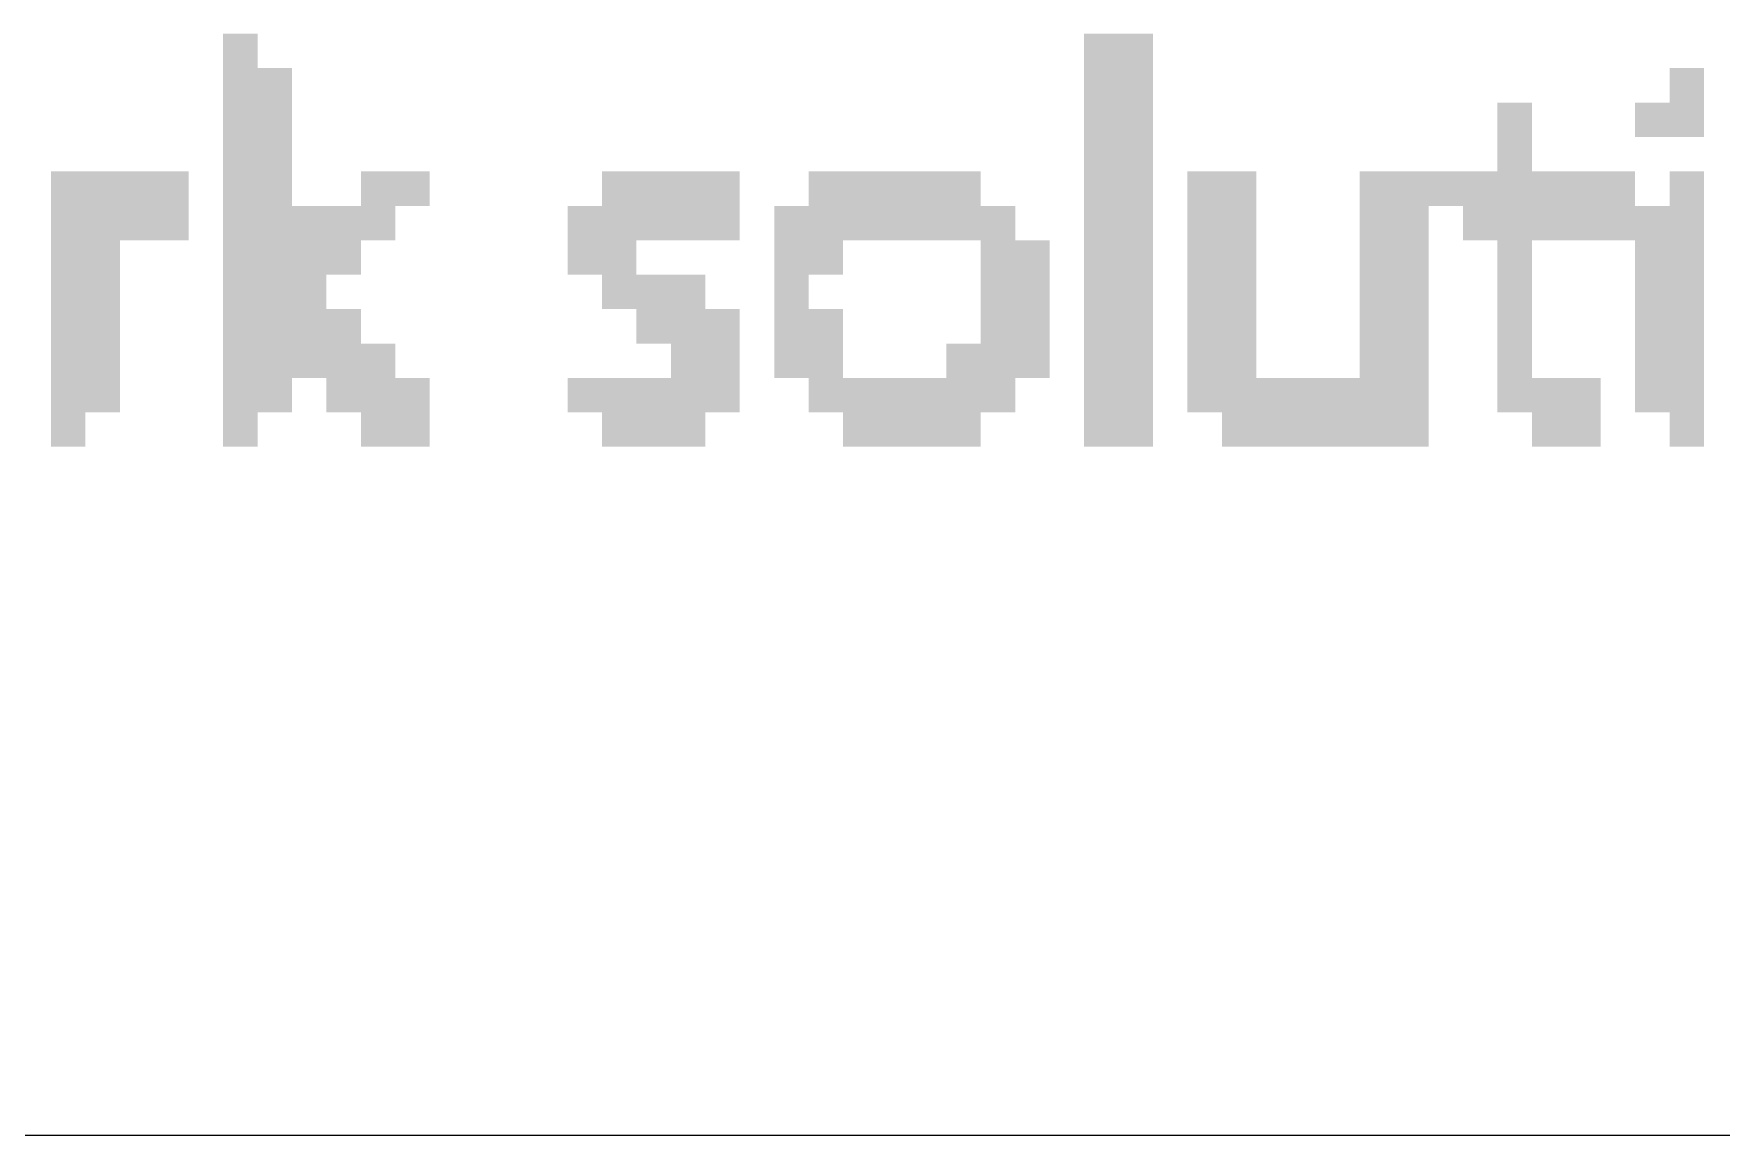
# Paper-space layout '01 Plans' of a CAD drawing. Header units: millimetres. Extents: x 5 to 415, y 7 to 290.
# Drawn here: x 382.2 to 392, y 62 to 68.4 of the extents above; entities that cross this region are included whole.
import ezdxf

# ---------------------------------------------------------------- set-up
doc = ezdxf.new("R2010")
doc.units = ezdxf.units.MM
doc.layers.add('BRANDING', color=7, linetype='Continuous')
doc.layers.add('SHEET', color=7, linetype='Continuous')

# ---------------------------------------------------------------- blocks, each defined once
blk = doc.blocks.new('SHEET_01')
at = {"layer": 'BRANDING'}
for points in [[(383.3, 68.4), (383.5, 68.4), (383.3, 68.2), (383.5, 68.2)], [(388.3, 68.4), (388.5, 68.4), (388.3, 68.2), (388.5, 68.2)], [(388.5, 68.4), (388.7, 68.4), (388.5, 68.2), (388.7, 68.2)], [(383.3, 68.2), (383.5, 68.2), (383.3, 68), (383.5, 68)], [(383.5, 68.2), (383.7, 68.2), (383.5, 68), (383.7, 68)], [(388.3, 68.2), (388.5, 68.2), (388.3, 68), (388.5, 68)], [(388.5, 68.2), (388.7, 68.2), (388.5, 68), (388.7, 68)], [(391.7, 68.2), (391.9, 68.2), (391.7, 68), (391.9, 68)], [(383.3, 68), (383.5, 68), (383.3, 67.8), (383.5, 67.8)], [(383.5, 68), (383.7, 68), (383.5, 67.8), (383.7, 67.8)], [(388.3, 68), (388.5, 68), (388.3, 67.8), (388.5, 67.8)], [(388.5, 68), (388.7, 68), (388.5, 67.8), (388.7, 67.8)], [(390.7, 68), (390.9, 68), (390.7, 67.8), (390.9, 67.8)], [(391.5, 68), (391.7, 68), (391.5, 67.8), (391.7, 67.8)], [(391.7, 68), (391.9, 68), (391.7, 67.8), (391.9, 67.8)], [(383.3, 67.8), (383.5, 67.8), (383.3, 67.6), (383.5, 67.6)], [(383.5, 67.8), (383.7, 67.8), (383.5, 67.6), (383.7, 67.6)], [(388.3, 67.8), (388.5, 67.8), (388.3, 67.6), (388.5, 67.6)], [(388.5, 67.8), (388.7, 67.8), (388.5, 67.6), (388.7, 67.6)], [(390.7, 67.8), (390.9, 67.8), (390.7, 67.6), (390.9, 67.6)], [(382.3, 67.6), (382.5, 67.6), (382.3, 67.4), (382.5, 67.4)], [(382.5, 67.6), (382.7, 67.6), (382.5, 67.4), (382.7, 67.4)], [(382.7, 67.6), (382.9, 67.6), (382.7, 67.4), (382.9, 67.4)], [(382.9, 67.6), (383.1, 67.6), (382.9, 67.4), (383.1, 67.4)], [(383.3, 67.6), (383.5, 67.6), (383.3, 67.4), (383.5, 67.4)], [(383.5, 67.6), (383.7, 67.6), (383.5, 67.4), (383.7, 67.4)], [(384.1, 67.6), (384.3, 67.6), (384.1, 67.4), (384.3, 67.4)], [(384.3, 67.6), (384.5, 67.6), (384.3, 67.4), (384.5, 67.4)], [(385.5, 67.6), (385.7, 67.6), (385.5, 67.4), (385.7, 67.4)], [(385.7, 67.6), (386.1, 67.6), (385.7, 67.4), (386.1, 67.4)], [(386.1, 67.6), (386.3, 67.6), (386.1, 67.4), (386.3, 67.4)], [(386.7, 67.6), (386.9, 67.6), (386.7, 67.4), (386.9, 67.4)], [(386.9, 67.6), (387.5, 67.6), (386.9, 67.4), (387.5, 67.4)], [(387.5, 67.6), (387.7, 67.6), (387.5, 67.4), (387.7, 67.4)], [(388.3, 67.6), (388.5, 67.6), (388.3, 67.4), (388.5, 67.4)], [(388.5, 67.6), (388.7, 67.6), (388.5, 67.4), (388.7, 67.4)], [(388.9, 67.6), (389.3, 67.6), (388.9, 67.4), (389.3, 67.4)], [(389.9, 67.6), (390.1, 67.6), (389.9, 67.4), (390.1, 67.4)], [(390.1, 67.6), (390.5, 67.6), (390.1, 67.4), (390.5, 67.4)], [(390.5, 67.6), (390.7, 67.6), (390.5, 67.4), (390.7, 67.4)], [(390.7, 67.6), (390.9, 67.6), (390.7, 67.4), (390.9, 67.4)], [(390.9, 67.6), (391.3, 67.6), (390.9, 67.4), (391.3, 67.4)], [(391.3, 67.6), (391.5, 67.6), (391.3, 67.4), (391.5, 67.4)], [(391.7, 67.6), (391.9, 67.6), (391.7, 67.4), (391.9, 67.4)], [(382.3, 67.4), (382.7, 67.4), (382.3, 67.2), (382.7, 67.2)], [(382.7, 67.4), (382.9, 67.4), (382.7, 67.2), (382.9, 67.2)], [(382.9, 67.4), (383.1, 67.4), (382.9, 67.2), (383.1, 67.2)], [(383.3, 67.4), (383.5, 67.4), (383.3, 67.2), (383.5, 67.2)], [(383.5, 67.4), (383.9, 67.4), (383.5, 67.2), (383.9, 67.2)], [(383.9, 67.4), (384.1, 67.4), (383.9, 67.2), (384.1, 67.2)], [(384.1, 67.4), (384.3, 67.4), (384.1, 67.2), (384.3, 67.2)], [(385.3, 67.4), (385.5, 67.4), (385.3, 67.2), (385.5, 67.2)], [(385.5, 67.4), (385.7, 67.4), (385.5, 67.2), (385.7, 67.2)], [(385.7, 67.4), (385.9, 67.4), (385.7, 67.2), (385.9, 67.2)], [(385.9, 67.4), (386.1, 67.4), (385.9, 67.2), (386.1, 67.2)], [(386.1, 67.4), (386.3, 67.4), (386.1, 67.2), (386.3, 67.2)], [(386.5, 67.4), (386.7, 67.4), (386.5, 67.2), (386.7, 67.2)], [(386.7, 67.4), (386.9, 67.4), (386.7, 67.2), (386.9, 67.2)], [(386.9, 67.4), (387.1, 67.4), (386.9, 67.2), (387.1, 67.2)], [(387.1, 67.4), (387.5, 67.4), (387.1, 67.2), (387.5, 67.2)], [(387.5, 67.4), (387.9, 67.4), (387.5, 67.2), (387.9, 67.2)], [(388.3, 67.4), (388.5, 67.4), (388.3, 67.2), (388.5, 67.2)], [(388.5, 67.4), (388.7, 67.4), (388.5, 67.2), (388.7, 67.2)], [(388.9, 67.4), (389.1, 67.4), (388.9, 67.2), (389.1, 67.2)], [(389.1, 67.4), (389.3, 67.4), (389.1, 67.2), (389.3, 67.2)], [(389.9, 67.4), (390.1, 67.4), (389.9, 67.2), (390.1, 67.2)], [(390.1, 67.4), (390.3, 67.4), (390.1, 67.2), (390.3, 67.2)], [(390.5, 67.4), (390.7, 67.4), (390.5, 67.2), (390.7, 67.2)], [(390.7, 67.4), (390.9, 67.4), (390.7, 67.2), (390.9, 67.2)], [(390.9, 67.4), (391.7, 67.4), (390.9, 67.2), (391.7, 67.2)], [(391.7, 67.4), (391.9, 67.4), (391.7, 67.2), (391.9, 67.2)], [(382.3, 67.2), (382.5, 67.2), (382.3, 67), (382.5, 67)], [(382.5, 67.2), (382.7, 67.2), (382.5, 67), (382.7, 67)], [(383.3, 67.2), (383.5, 67.2), (383.3, 67), (383.5, 67)], [(383.5, 67.2), (383.7, 67.2), (383.5, 67), (383.7, 67)], [(383.7, 67.2), (383.9, 67.2), (383.7, 67), (383.9, 67)], [(383.9, 67.2), (384.1, 67.2), (383.9, 67), (384.1, 67)], [(385.3, 67.2), (385.5, 67.2), (385.3, 67), (385.5, 67)], [(385.5, 67.2), (385.7, 67.2), (385.5, 67), (385.7, 67)], [(386.5, 67.2), (386.7, 67.2), (386.5, 67), (386.7, 67)], [(386.7, 67.2), (386.9, 67.2), (386.7, 67), (386.9, 67)], [(387.7, 67.2), (387.9, 67.2), (387.7, 67), (387.9, 67)], [(387.9, 67.2), (388.1, 67.2), (387.9, 67), (388.1, 67)], [(388.3, 67.2), (388.5, 67.2), (388.3, 67), (388.5, 67)], [(388.5, 67.2), (388.7, 67.2), (388.5, 67), (388.7, 67)], [(388.9, 67.2), (389.1, 67.2), (388.9, 67), (389.1, 67)], [(389.1, 67.2), (389.3, 67.2), (389.1, 67), (389.3, 67)], [(389.9, 67.2), (390.1, 67.2), (389.9, 67), (390.1, 67)], [(390.1, 67.2), (390.3, 67.2), (390.1, 67), (390.3, 67)], [(390.7, 67.2), (390.9, 67.2), (390.7, 67), (390.9, 67)], [(391.5, 67.2), (391.7, 67.2), (391.5, 67), (391.7, 67)], [(391.7, 67.2), (391.9, 67.2), (391.7, 67), (391.9, 67)], [(382.3, 67), (382.5, 67), (382.3, 66.8), (382.5, 66.8)], [(382.5, 67), (382.7, 67), (382.5, 66.8), (382.7, 66.8)], [(383.3, 67), (383.9, 67), (383.3, 66.8), (383.9, 66.8)], [(385.5, 67), (385.7, 67), (385.5, 66.8), (385.7, 66.8)], [(385.7, 67), (385.9, 67), (385.7, 66.8), (385.9, 66.8)], [(385.9, 67), (386.1, 67), (385.9, 66.8), (386.1, 66.8)], [(386.5, 67), (386.7, 67), (386.5, 66.8), (386.7, 66.8)], [(387.7, 67), (388.1, 67), (387.7, 66.8), (388.1, 66.8)], [(388.3, 67), (388.5, 67), (388.3, 66.8), (388.5, 66.8)], [(388.5, 67), (388.7, 67), (388.5, 66.8), (388.7, 66.8)], [(388.9, 67), (389.1, 67), (388.9, 66.8), (389.1, 66.8)], [(389.1, 67), (389.3, 67), (389.1, 66.8), (389.3, 66.8)], [(389.9, 67), (390.1, 67), (389.9, 66.8), (390.1, 66.8)], [(390.1, 67), (390.3, 67), (390.1, 66.8), (390.3, 66.8)], [(390.7, 67), (390.9, 67), (390.7, 66.8), (390.9, 66.8)], [(391.5, 67), (391.7, 67), (391.5, 66.8), (391.7, 66.8)], [(391.7, 67), (391.9, 67), (391.7, 66.8), (391.9, 66.8)], [(382.3, 66.8), (382.5, 66.8), (382.3, 66.6), (382.5, 66.6)], [(382.5, 66.8), (382.7, 66.8), (382.5, 66.6), (382.7, 66.6)], [(383.3, 66.8), (383.5, 66.8), (383.3, 66.6), (383.5, 66.6)], [(383.5, 66.8), (383.7, 66.8), (383.5, 66.6), (383.7, 66.6)], [(383.7, 66.8), (383.9, 66.8), (383.7, 66.6), (383.9, 66.6)], [(383.9, 66.8), (384.1, 66.8), (383.9, 66.6), (384.1, 66.6)], [(385.7, 66.8), (385.9, 66.8), (385.7, 66.6), (385.9, 66.6)], [(385.9, 66.8), (386.1, 66.8), (385.9, 66.6), (386.1, 66.6)], [(386.1, 66.8), (386.3, 66.8), (386.1, 66.6), (386.3, 66.6)], [(386.5, 66.8), (386.7, 66.8), (386.5, 66.6), (386.7, 66.6)], [(386.7, 66.8), (386.9, 66.8), (386.7, 66.6), (386.9, 66.6)], [(387.7, 66.8), (388.1, 66.8), (387.7, 66.6), (388.1, 66.6)], [(388.3, 66.8), (388.5, 66.8), (388.3, 66.6), (388.5, 66.6)], [(388.5, 66.8), (388.7, 66.8), (388.5, 66.6), (388.7, 66.6)], [(388.9, 66.8), (389.1, 66.8), (388.9, 66.6), (389.1, 66.6)], [(389.1, 66.8), (389.3, 66.8), (389.1, 66.6), (389.3, 66.6)], [(389.9, 66.8), (390.1, 66.8), (389.9, 66.6), (390.1, 66.6)], [(390.1, 66.8), (390.3, 66.8), (390.1, 66.6), (390.3, 66.6)], [(390.7, 66.8), (390.9, 66.8), (390.7, 66.6), (390.9, 66.6)], [(391.5, 66.8), (391.7, 66.8), (391.5, 66.6), (391.7, 66.6)], [(391.7, 66.8), (391.9, 66.8), (391.7, 66.6), (391.9, 66.6)], [(382.3, 66.6), (382.5, 66.6), (382.3, 66.4), (382.5, 66.4)], [(382.5, 66.6), (382.7, 66.6), (382.5, 66.4), (382.7, 66.4)], [(383.3, 66.6), (383.5, 66.6), (383.3, 66.4), (383.5, 66.4)], [(383.5, 66.6), (383.7, 66.6), (383.5, 66.4), (383.7, 66.4)], [(383.7, 66.6), (383.9, 66.6), (383.7, 66.4), (383.9, 66.4)], [(383.9, 66.6), (384.1, 66.6), (383.9, 66.4), (384.1, 66.4)], [(384.1, 66.6), (384.3, 66.6), (384.1, 66.4), (384.3, 66.4)], [(385.9, 66.6), (386.1, 66.6), (385.9, 66.4), (386.1, 66.4)], [(386.1, 66.6), (386.3, 66.6), (386.1, 66.4), (386.3, 66.4)], [(386.5, 66.6), (386.9, 66.6), (386.5, 66.4), (386.9, 66.4)], [(387.5, 66.6), (387.7, 66.6), (387.5, 66.4), (387.7, 66.4)], [(387.7, 66.6), (387.9, 66.6), (387.7, 66.4), (387.9, 66.4)], [(387.9, 66.6), (388.1, 66.6), (387.9, 66.4), (388.1, 66.4)], [(388.3, 66.6), (388.5, 66.6), (388.3, 66.4), (388.5, 66.4)], [(388.5, 66.6), (388.7, 66.6), (388.5, 66.4), (388.7, 66.4)], [(388.9, 66.6), (389.3, 66.6), (388.9, 66.4), (389.3, 66.4)], [(389.9, 66.6), (390.1, 66.6), (389.9, 66.4), (390.1, 66.4)], [(390.1, 66.6), (390.3, 66.6), (390.1, 66.4), (390.3, 66.4)], [(390.7, 66.6), (390.9, 66.6), (390.7, 66.4), (390.9, 66.4)], [(391.5, 66.6), (391.7, 66.6), (391.5, 66.4), (391.7, 66.4)], [(391.7, 66.6), (391.9, 66.6), (391.7, 66.4), (391.9, 66.4)], [(382.3, 66.4), (382.5, 66.4), (382.3, 66.2), (382.5, 66.2)], [(382.5, 66.4), (382.7, 66.4), (382.5, 66.2), (382.7, 66.2)], [(383.3, 66.4), (383.5, 66.4), (383.3, 66.2), (383.5, 66.2)], [(383.5, 66.4), (383.7, 66.4), (383.5, 66.2), (383.7, 66.2)], [(383.9, 66.4), (384.1, 66.4), (383.9, 66.2), (384.1, 66.2)], [(384.1, 66.4), (384.3, 66.4), (384.1, 66.2), (384.3, 66.2)], [(384.3, 66.4), (384.5, 66.4), (384.3, 66.2), (384.5, 66.2)], [(385.3, 66.4), (385.5, 66.4), (385.3, 66.2), (385.5, 66.2)], [(385.5, 66.4), (385.7, 66.4), (385.5, 66.2), (385.7, 66.2)], [(385.7, 66.4), (385.9, 66.4), (385.7, 66.2), (385.9, 66.2)], [(385.9, 66.4), (386.1, 66.4), (385.9, 66.2), (386.1, 66.2)], [(386.1, 66.4), (386.3, 66.4), (386.1, 66.2), (386.3, 66.2)], [(386.7, 66.4), (386.9, 66.4), (386.7, 66.2), (386.9, 66.2)], [(386.9, 66.4), (387.1, 66.4), (386.9, 66.2), (387.1, 66.2)], [(387.1, 66.4), (387.3, 66.4), (387.1, 66.2), (387.3, 66.2)], [(387.3, 66.4), (387.5, 66.4), (387.3, 66.2), (387.5, 66.2)], [(387.5, 66.4), (387.7, 66.4), (387.5, 66.2), (387.7, 66.2)], [(387.7, 66.4), (387.9, 66.4), (387.7, 66.2), (387.9, 66.2)], [(388.3, 66.4), (388.5, 66.4), (388.3, 66.2), (388.5, 66.2)], [(388.5, 66.4), (388.7, 66.4), (388.5, 66.2), (388.7, 66.2)], [(388.9, 66.4), (389.1, 66.4), (388.9, 66.2), (389.1, 66.2)], [(389.1, 66.4), (389.3, 66.4), (389.1, 66.2), (389.3, 66.2)], [(389.3, 66.4), (389.5, 66.4), (389.3, 66.2), (389.5, 66.2)], [(389.5, 66.4), (389.7, 66.4), (389.5, 66.2), (389.7, 66.2)], [(389.7, 66.4), (389.9, 66.4), (389.7, 66.2), (389.9, 66.2)], [(389.9, 66.4), (390.1, 66.4), (389.9, 66.2), (390.1, 66.2)], [(390.1, 66.4), (390.3, 66.4), (390.1, 66.2), (390.3, 66.2)], [(390.7, 66.4), (390.9, 66.4), (390.7, 66.2), (390.9, 66.2)], [(390.9, 66.4), (391.1, 66.4), (390.9, 66.2), (391.1, 66.2)], [(391.1, 66.4), (391.3, 66.4), (391.1, 66.2), (391.3, 66.2)], [(391.5, 66.4), (391.7, 66.4), (391.5, 66.2), (391.7, 66.2)], [(391.7, 66.4), (391.9, 66.4), (391.7, 66.2), (391.9, 66.2)], [(382.3, 66.2), (382.5, 66.2), (382.3, 66), (382.5, 66)], [(383.3, 66.2), (383.5, 66.2), (383.3, 66), (383.5, 66)], [(384.1, 66.2), (384.5, 66.2), (384.1, 66), (384.5, 66)], [(385.5, 66.2), (385.7, 66.2), (385.5, 66), (385.7, 66)], [(385.7, 66.2), (385.9, 66.2), (385.7, 66), (385.9, 66)], [(385.9, 66.2), (386.1, 66.2), (385.9, 66), (386.1, 66)], [(386.9, 66.2), (387.1, 66.2), (386.9, 66), (387.1, 66)], [(387.1, 66.2), (387.5, 66.2), (387.1, 66), (387.5, 66)], [(387.5, 66.2), (387.7, 66.2), (387.5, 66), (387.7, 66)], [(388.3, 66.2), (388.5, 66.2), (388.3, 66), (388.5, 66)], [(388.5, 66.2), (388.7, 66.2), (388.5, 66), (388.7, 66)], [(389.1, 66.2), (389.3, 66.2), (389.1, 66), (389.3, 66)], [(389.3, 66.2), (389.7, 66.2), (389.3, 66), (389.7, 66)], [(389.7, 66.2), (389.9, 66.2), (389.7, 66), (389.9, 66)], [(389.9, 66.2), (390.3, 66.2), (389.9, 66), (390.3, 66)], [(390.9, 66.2), (391.3, 66.2), (390.9, 66), (391.3, 66)], [(391.7, 66.2), (391.9, 66.2), (391.7, 66), (391.9, 66)]]:
    blk.add_solid(points, dxfattribs=at)
at = {"layer": 'SHEET', "lineweight": 18}
blk.add_line((342, 62), (415, 62), dxfattribs=at)

psp = doc.layouts.new('01 Plans')

# ---------------------------------------------------------------- block references
psp.add_blockref('SHEET_01', (0, 0))

doc.saveas('drawing.dxf')
